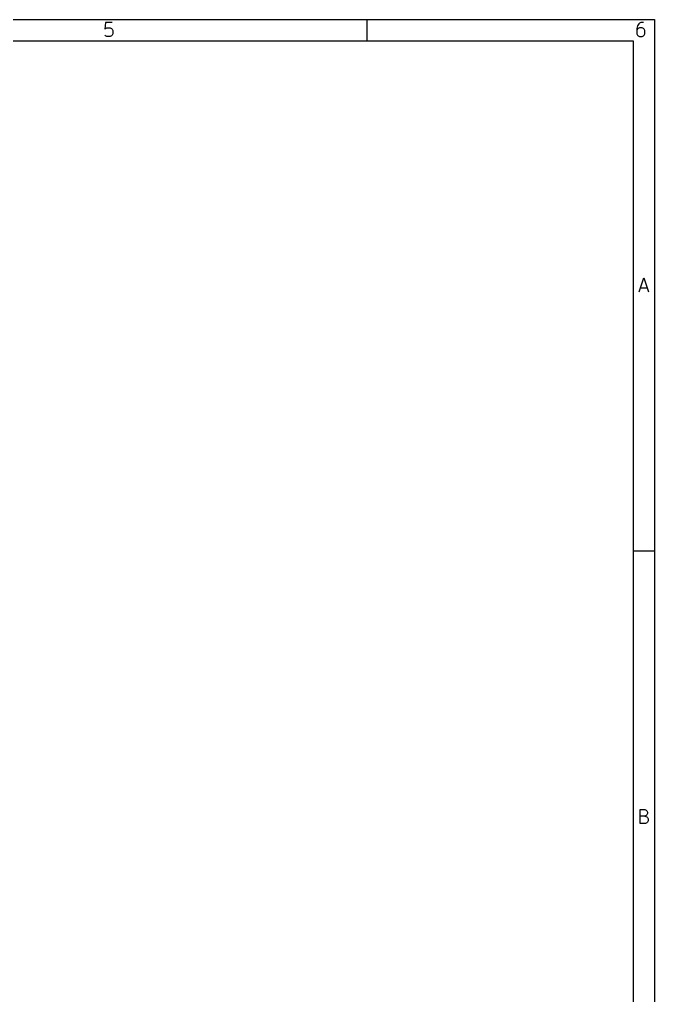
# Model space of a CAD drawing. Extents: x 10 to 287, y 10 to 200.
# Drawn here: x 227.3 to 287, y 108.2 to 200 of the extents above; entities that cross this region are included whole.
import ezdxf

# ---------------------------------------------------------------- set-up
doc = ezdxf.new("R2010")
doc.units = 0

msp = doc.modelspace()

# ---------------------------------------------------------------- linework, layer by layer
at = {"layer": 'Layer 1'}
for p, q in [((10, 200.007), (287.002, 200.007)), ((235.408, 199.713), (235.346, 199.094)), ((235.346, 199.094), (235.408, 199.156)), ((236.027, 199.713), (235.408, 199.713)), ((235.408, 199.156), (235.532, 199.218)), ((235.532, 199.218), (235.841, 199.218)), ((235.841, 199.218), (235.965, 199.156)), ((235.965, 199.156), (236.027, 199.094)), ((260, 198.007), (260, 200.007)), ((285.408, 199.404), (285.346, 199.156)), ((285.346, 199.156), (285.346, 198.661)), ((285.532, 199.59), (285.408, 199.404)), ((285.47, 199.156), (285.408, 199.094)), ((285.594, 199.218), (285.47, 199.156)), ((285.594, 199.651), (285.532, 199.59)), ((285.718, 199.713), (285.594, 199.651)), ((285.841, 199.218), (285.594, 199.218)), ((285.965, 199.713), (285.718, 199.713)), ((285.965, 199.156), (285.841, 199.218)), ((286.027, 199.094), (285.965, 199.156)), ((287.002, 200.007), (287.002, 9.9998)), ((235.408, 198.475), (235.346, 198.537)), ((235.532, 198.413), (235.408, 198.475)), ((235.841, 198.413), (235.532, 198.413)), ((235.965, 198.475), (235.841, 198.413)), ((236.027, 198.537), (235.965, 198.475)), ((236.027, 199.094), (236.089, 198.971)), ((236.089, 198.661), (236.027, 198.537)), ((236.089, 198.971), (236.089, 198.661)), ((285.408, 199.094), (285.346, 198.971)), ((285.346, 198.661), (285.408, 198.537)), ((285.408, 198.537), (285.47, 198.475)), ((285.47, 198.475), (285.594, 198.413)), ((285.594, 198.413), (285.841, 198.413)), ((285.841, 198.413), (285.965, 198.475)), ((285.965, 198.475), (286.027, 198.537)), ((286.089, 198.971), (286.027, 199.094)), ((286.027, 198.537), (286.089, 198.661)), ((286.089, 198.661), (286.089, 198.971)), ((12, 198.007), (285.002, 198.007)), ((285.002, 198.007), (285.002, 11.9998)), ((285.569, 174.413), (286.002, 175.713)), ((286.002, 175.713), (286.435, 174.413)), ((285.693, 174.785), (286.312, 174.785)), ((287.002, 150.007), (285.002, 150.007)), ((285.662, 124.413), (285.662, 125.713)), ((285.662, 125.713), (286.095, 125.713)), ((286.095, 125.094), (285.662, 125.094)), ((286.095, 125.713), (286.219, 125.651)), ((286.219, 125.156), (286.095, 125.094)), ((286.095, 125.094), (286.281, 125.032)), ((286.219, 125.651), (286.281, 125.59)), ((286.281, 125.218), (286.219, 125.156)), ((286.281, 125.59), (286.343, 125.466)), ((286.343, 125.342), (286.281, 125.218)), ((286.281, 125.032), (286.343, 124.971)), ((286.343, 125.466), (286.343, 125.342)), ((286.343, 124.971), (286.405, 124.847)), ((286.405, 124.847), (286.405, 124.661)), ((286.157, 124.413), (285.662, 124.413)), ((286.281, 124.475), (286.157, 124.413)), ((286.343, 124.537), (286.281, 124.475)), ((286.405, 124.661), (286.343, 124.537))]:
    msp.add_line(p, q, dxfattribs=at)

doc.saveas('drawing.dxf')
